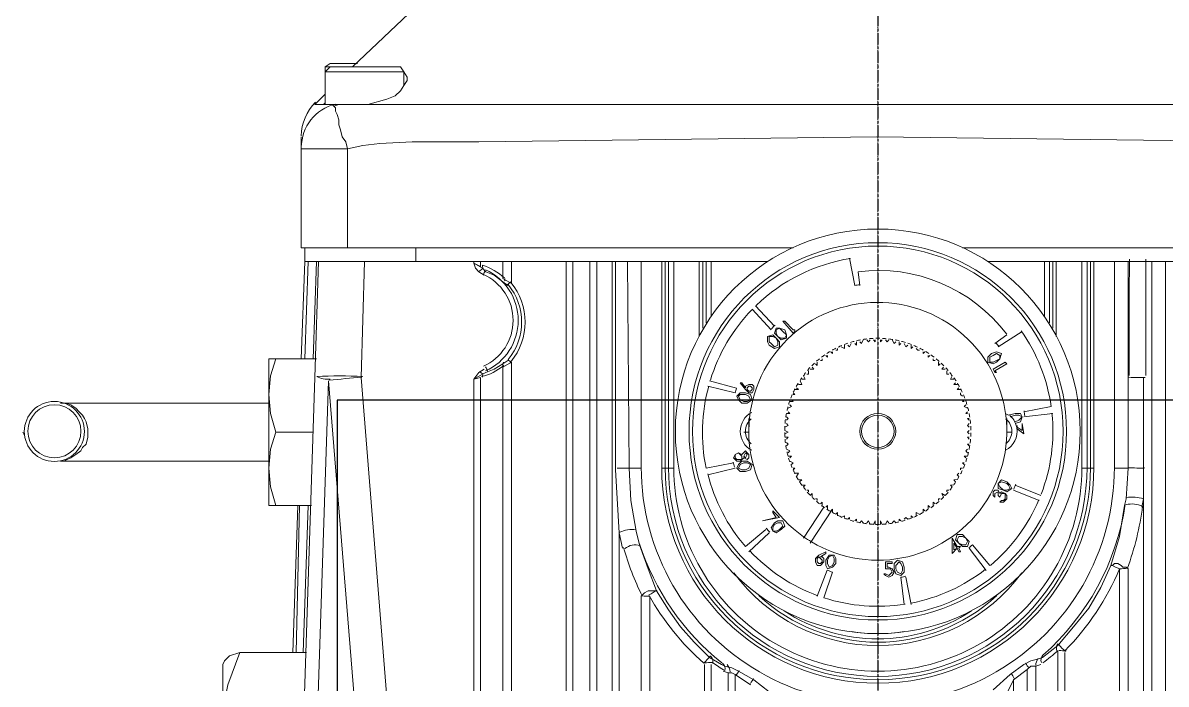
# Model space of a CAD drawing. Header units: inches. Extents: x 8618018 to 8935006, y 2431589 to 2567223.
# Drawn here: x 8666243.4 to 8666367.2, y 2519218.9 to 2519290.6 of the extents above; entities that cross this region are included whole.
import ezdxf

# ---------------------------------------------------------------- set-up
doc = ezdxf.new("R2010")
doc.units = ezdxf.units.IN
doc.header["$MEASUREMENT"] = 0
doc.linetypes.add('CENTER', pattern=[2, 1.25, -0.25, 0.25, -0.25])
doc.layers.add('CL', color=252, linetype='CENTER', lineweight=5)
for name, color, linetype in [('EQ', 252, 'Continuous'), ('PDF_CENTRE', 252, 'Continuous'), ('SKID', 252, 'Continuous')]:
    doc.layers.add(name, color=color, linetype=linetype)

# ---------------------------------------------------------------- blocks, each defined once
blk = doc.blocks.new('DP-11004A PL')
at = {"layer": 'EQ'}
blk.add_lwpolyline([(3835.858238419764, 1548.323854057885), (3485.858238419764, 1548.323854057885), (3485.858238419764, 1396.323854057885), (3835.858238419764, 1396.323854057885)], close=True, dxfattribs=at)
at = {"layer": 'EQ', "lineweight": 18}
for points in [[(3469.361158952682, 1464.030371657885), (3469.361158952682, 1512.320174057885), (3458.630091752681, 1512.320174057885), (3458.630091752681, 1517.315670857885), (3469.361158952682, 1517.315670857885), (3469.361158952682, 1512.320174057885)], [(3457.890018152681, 1498.073757257885), (3457.704999752681, 1483.642322057885), (3457.334962952682, 1454.779451657885), (3457.704999752681, 1426.101599657885), (3457.890018152681, 1411.670164457885), (3457.890018152681, 1404.454446857885), (3458.075036552682, 1400.939097257885), (3458.260054952681, 1399.088913257885), (3458.630091752681, 1397.423747657885), (3457.890018152681, 1397.238729257885), (3457.334962952682, 1396.868692457885), (3456.594889352682, 1396.683674057885), (3456.039834152682, 1396.498655657885), (3455.484778952682, 1396.498655657885), (3454.929723752682, 1396.313637257885), (3454.559686952682, 1396.128618857885), (3454.189650152682, 1396.128618857885), (3454.004631752682, 1395.943600457885), (3453.819613352682, 1396.498655657885), (3453.819613352682, 1397.978802857885), (3453.819613352682, 1399.643968457885), (3453.819613352682, 1399.828986857885), (3453.819613352682, 1509.914934857885)], [(3449.379171752681, 1511.210063657885), (3438.833122952682, 1500.293978057885), (3437.908030952682, 1499.738922857885), (3437.167957352682, 1499.183867657885), (3436.242865352682, 1498.998849257885), (3435.132754952682, 1498.813830857885), (3416.815933352682, 1498.813830857885), (3416.815933352682, 1410.930090857885), (3435.132754952682, 1410.930090857885), (3436.242865352682, 1410.745072457885), (3437.167957352682, 1410.560054057885), (3437.908030952682, 1410.004998857885), (3438.833122952682, 1409.449943657885), (3449.749208552682, 1397.978802857885)], [(3575.931757352681, 1486.047561257885), (3470.841306152682, 1486.047561257885), (3470.841306152682, 1486.972653257885), (3575.931757352681, 1486.972653257885), (3576.301794152681, 1489.377892457885), (3470.841306152682, 1489.377892457885)], [(3470.841306152682, 1481.977156457885), (3470.841306152682, 1482.347193257885), (3470.841306152682, 1482.717230057885), (3470.841306152682, 1483.827340457885), (3470.841306152682, 1484.567414057885)], [(3483.422557352682, 1483.642322057885), (3493.228532552682, 1483.642322057885), (3496.558863752682, 1483.642322057885), (3575.931757352681, 1483.642322057885), (3576.301794152681, 1481.977156457885), (3504.144618152682, 1481.977156457885), (3503.959599752682, 1481.792138057885), (3503.959599752682, 1481.422101257885), (3503.774581352682, 1481.237082857885), (3503.589562952682, 1480.867046057885), (3503.589562952682, 1480.682027657885), (3503.589562952682, 1480.497009257885), (3503.774581352682, 1480.311990857885), (3503.774581352682, 1480.126972457885)], [(3470.841306152682, 1431.467133257885), (3470.841306152682, 1431.837170057885), (3493.228532552682, 1431.837170057885), (3493.228532552682, 1431.467133257885), (3470.841306152682, 1431.467133257885), (3470.841306152682, 1429.246912457885), (3493.228532552682, 1429.246912457885), (3493.228532552682, 1427.951783657885), (3496.743882152682, 1428.136802057885), (3500.074213352682, 1428.691857257885), (3501.554360552682, 1429.061894057885), (3504.144618152682, 1429.986986057885), (3506.549857352682, 1430.912078057885), (3508.585059752681, 1432.207206857885), (3510.435243752682, 1433.502335657885), (3512.100409352682, 1434.982482857885), (3513.765574952682, 1436.647648457885), (3514.505648552682, 1437.942777257885), (3514.690666952682, 1438.312814057885), (3514.875685352682, 1439.052887657885), (3515.245722152682, 1439.792961257885), (3516.170814152681, 1441.458126857885), (3517.465942952682, 1443.123292457885)], [(3517.280924552681, 1467.360702857885), (3515.615758952682, 1469.210886857885), (3514.505648552682, 1470.691034057885), (3514.135611752682, 1471.431107657885), (3513.950593352682, 1472.171181257885), (3513.765574952682, 1472.726236457885), (3512.470446152682, 1474.391402057885), (3510.435243752682, 1476.056567657885), (3508.400041352682, 1477.721733257885), (3506.179820552682, 1479.016862057885), (3503.774581352682, 1480.126972457885), (3500.629268552681, 1481.052064457885), (3497.298937352682, 1481.607119657885), (3496.558863752682, 1481.792138057885), (3493.228532552682, 1481.977156457885)], [(3470.841306152682, 1481.977156457885), (3470.841306152682, 1481.977156457885)], [(3470.841306152682, 1478.276788457885), (3470.841306152682, 1480.497009257885)], [(3470.841306152682, 1477.906751657885), (3470.841306152682, 1477.536714857885), (3493.228532552682, 1477.536714857885), (3493.228532552682, 1477.906751657885)], [(3493.228532552682, 1477.536714857885), (3493.228532552682, 1476.981659657885), (3470.841306152682, 1476.981659657885), (3470.841306152682, 1477.536714857885)], [(3470.841306152682, 1476.981659657885), (3470.841306152682, 1474.206383657885), (3470.841306152682, 1473.836346857885), (3470.841306152682, 1473.466310057885), (3477.501968552682, 1473.466310057885)], [(3513.210519752682, 1475.131475657885), (3576.301794152681, 1475.131475657885)], [(3470.841306152682, 1474.206383657885), (3478.982115752682, 1474.206383657885)], [(3478.057023752682, 1473.836346857885), (3470.841306152682, 1473.836346857885)], [(3487.307943752682, 1473.836346857885), (3487.677980552682, 1470.691034057885)], [(3470.841306152682, 1466.805647657885), (3470.841306152682, 1472.911254857885), (3470.841306152682, 1473.466310057885)], [(3476.761894952682, 1472.911254857885), (3470.841306152682, 1472.911254857885)], [(3495.078716552682, 1469.765942057885), (3496.188826952682, 1472.541218057885)], [(3514.505648552682, 1472.541218057885), (3514.690666952682, 1471.986162857885)], [(3496.743882152682, 1472.356199657885), (3495.633771752682, 1469.580923657885)], [(3478.427060552682, 1470.506015657885), (3480.092226152682, 1467.915758057885)], [(3487.307943752682, 1468.655831657885), (3487.492962152682, 1469.025868457885), (3487.307943752682, 1469.765942057885), (3487.307943752682, 1470.320997257885), (3487.677980552682, 1470.506015657885), (3488.233035752682, 1470.320997257885), (3488.418054152682, 1469.765942057885)], [(3488.233035752682, 1469.765942057885), (3488.048017352682, 1470.135978857885), (3487.677980552682, 1470.506015657885), (3487.492962152682, 1470.135978857885), (3487.492962152682, 1469.765942057885), (3487.677980552682, 1469.210886857885)], [(3488.603072552682, 1469.950960457885), (3488.788090952682, 1469.950960457885), (3489.158127752682, 1470.506015657885), (3488.418054152682, 1470.506015657885), (3489.528164552682, 1470.691034057885), (3488.973109352682, 1469.950960457885)], [(3479.722189352682, 1467.545721257885), (3478.797097352682, 1468.840850057885)], [(3489.343146152682, 1469.395905257885), (3489.343146152682, 1468.840850057885), (3487.862998952682, 1468.840850057885)], [(3516.170814152681, 1469.580923657885), (3518.020998152681, 1468.655831657885), (3575.931757352681, 1468.655831657885), (3576.301794152681, 1466.805647657885), (3519.316126952682, 1466.805647657885)], [(3504.329636552682, 1466.620629257885), (3501.924397352682, 1464.770445257885)], [(3484.717686152681, 1463.845353257885), (3484.717686152681, 1463.475316457885), (3484.532667752682, 1463.660334857885)], [(3485.457759752682, 1464.030371657885), (3485.272741352682, 1463.845353257885), (3485.087722952682, 1463.845353257885)], [(3486.012814952682, 1464.215390057885), (3486.012814952682, 1464.030371657885), (3485.827796552682, 1464.215390057885)], [(3486.752888552682, 1464.585426857885), (3486.567870152682, 1464.215390057885), (3486.382851752682, 1464.400408457885)], [(3487.307943752682, 1464.585426857885), (3487.307943752682, 1464.400408457885), (3487.122925352682, 1464.585426857885)], [(3488.048017352682, 1464.770445257885), (3487.862998952682, 1464.585426857885), (3487.862998952682, 1464.770445257885)], [(3488.788090952682, 1464.770445257885), (3488.603072552682, 1464.585426857885), (3488.418054152682, 1464.770445257885)], [(3489.528164552682, 1464.770445257885), (3489.343146152682, 1464.585426857885), (3489.158127752682, 1464.770445257885)], [(3490.083219752682, 1464.770445257885), (3489.898201352682, 1464.585426857885), (3489.898201352682, 1464.770445257885)], [(3490.823293352682, 1464.770445257885), (3490.638274952682, 1464.585426857885), (3490.638274952682, 1464.770445257885)], [(3491.563366952681, 1464.585426857885), (3491.378348552682, 1464.400408457885), (3491.193330152681, 1464.585426857885)], [(3492.858495752682, 1464.215390057885), (3492.673477352681, 1464.030371657885), (3492.673477352681, 1464.215390057885)], [(3493.413550952682, 1463.845353257885), (3493.228532552682, 1463.845353257885), (3493.228532552682, 1464.030371657885)], [(3483.052520552682, 1462.550224457885), (3483.052520552682, 1462.365206057885), (3482.682483752681, 1462.365206057885)], [(3484.162630952682, 1463.475316457885), (3484.162630952682, 1463.105279657885), (3483.977612552681, 1463.290298057885)], [(3495.818790152682, 1462.365206057885), (3495.633771752682, 1462.365206057885), (3495.633771752682, 1462.550224457885)], [(3481.942410152682, 1461.625132457885), (3482.127428552682, 1461.440114057885), (3481.757391752682, 1461.440114057885)], [(3482.497465352682, 1462.180187657885), (3482.497465352682, 1461.810150857885), (3482.312446952682, 1461.995169257885)], [(3496.743882152682, 1461.440114057885), (3496.558863752682, 1461.440114057885), (3496.558863752682, 1461.625132457885)], [(3481.017318152682, 1460.515022057885), (3481.202336552682, 1460.330003657885), (3481.017318152682, 1460.330003657885)], [(3481.572373352682, 1461.070077257885), (3481.572373352682, 1460.885058857885), (3481.387354952682, 1460.885058857885)], [(3497.298937352682, 1460.885058857885), (3496.928900552682, 1460.885058857885), (3497.113918952682, 1461.070077257885)], [(3480.462262952682, 1459.404911657885), (3480.462262952682, 1459.219893257885), (3480.277244552682, 1459.034874857885)], [(3480.647281352682, 1459.959966857885), (3480.832299752682, 1459.774948457885), (3480.647281352682, 1459.774948457885)], [(3479.907207752682, 1458.109782857885), (3480.092226152682, 1457.924764457885), (3479.722189352682, 1457.739746057885)], [(3480.092226152682, 1458.664838057885), (3480.277244552682, 1458.479819657885), (3479.907207752682, 1458.479819657885)], [(3498.594066152682, 1458.479819657885), (3498.409047752682, 1458.479819657885), (3498.594066152682, 1458.664838057885)], [(3505.069710152682, 1457.924764457885), (3508.030004552681, 1458.479819657885)], [(3479.537170952682, 1456.814654057885), (3479.722189352682, 1456.629635657885), (3479.352152552682, 1456.444617257885)], [(3479.722189352682, 1457.369709257885), (3479.907207752682, 1457.184690857885), (3479.537170952682, 1457.184690857885)], [(3498.964102952682, 1457.184690857885), (3498.779084552682, 1457.184690857885), (3498.964102952682, 1457.369709257885)], [(3479.352152552682, 1456.074580457885), (3479.537170952682, 1455.889562057885), (3479.352152552682, 1455.704543657885)], [(3479.352152552682, 1455.334506857885), (3479.537170952682, 1455.149488457885), (3479.352152552682, 1455.149488457885)], [(3499.334139752681, 1455.704543657885), (3498.964102952682, 1455.889562057885), (3499.149121352682, 1456.074580457885)], [(3479.352152552682, 1454.594433257885), (3479.537170952682, 1454.594433257885), (3479.352152552682, 1454.409414857885)], [(3479.352152552682, 1454.039378057885), (3479.537170952682, 1453.854359657885), (3479.352152552682, 1453.669341257885)], [(3499.149121352682, 1453.669341257885), (3498.964102952682, 1453.854359657885), (3499.334139752681, 1454.039378057885)], [(3479.352152552682, 1453.299304457885), (3479.722189352682, 1453.114286057885), (3479.537170952682, 1452.929267657885)], [(3479.537170952682, 1452.559230857885), (3479.907207752682, 1452.559230857885), (3479.722189352682, 1452.374212457885)], [(3479.722189352682, 1452.004175657885), (3480.092226152682, 1451.819157257885), (3479.907207752682, 1451.634138857885)], [(3498.964102952682, 1452.374212457885), (3498.779084552682, 1452.559230857885), (3498.964102952682, 1452.559230857885)], [(3479.907207752682, 1451.264102057885), (3480.277244552682, 1451.264102057885), (3480.092226152682, 1450.894065257885)], [(3480.277244552682, 1450.524028457885), (3480.462262952682, 1450.524028457885), (3480.462262952682, 1450.339010057885)], [(3498.594066152682, 1450.894065257885), (3498.409047752682, 1451.264102057885), (3498.594066152682, 1451.264102057885)], [(3480.647281352682, 1449.968973257885), (3480.832299752682, 1449.968973257885), (3480.647281352682, 1449.783954857885)], [(3481.017318152682, 1449.413918057885), (3481.202336552682, 1449.413918057885), (3481.017318152682, 1449.228899657885)], [(3481.387354952682, 1448.858862857885), (3481.572373352682, 1448.858862857885), (3481.572373352682, 1448.673844457885)], [(3497.113918952682, 1448.673844457885), (3496.928900552682, 1448.858862857885), (3497.298937352682, 1448.858862857885)], [(3497.483955752682, 1449.228899657885), (3497.298937352682, 1449.413918057885), (3497.668974152682, 1449.413918057885)], [(3497.483955752682, 1449.043881257885), (3500.814286952682, 1446.823660457885)], [(3501.369342152681, 1447.563734057885), (3497.668974152682, 1449.968973257885)], [(3481.757391752682, 1448.303807657885), (3482.127428552682, 1448.303807657885), (3481.942410152682, 1448.118789257885)], [(3482.312446952682, 1447.748752457885), (3482.497465352682, 1447.933770857885), (3482.497465352682, 1447.563734057885)], [(3496.558863752682, 1448.118789257885), (3496.558863752682, 1448.303807657885), (3496.743882152682, 1448.303807657885)], [(3482.682483752681, 1447.378715657885), (3483.052520552682, 1447.378715657885), (3483.052520552682, 1447.193697257885)], [(3495.633771752682, 1447.193697257885), (3495.633771752682, 1447.378715657885), (3495.818790152682, 1447.378715657885)], [(3469.361158952682, 1445.713550057885), (3469.361158952682, 1397.423747657885)], [(3484.532667752682, 1446.083586857885), (3484.717686152681, 1446.268605257885), (3484.717686152681, 1445.898568457885)], [(3485.087722952682, 1445.713550057885), (3485.272741352682, 1445.898568457885), (3485.272741352682, 1445.713550057885)], [(3485.827796552682, 1445.528531657885), (3486.012814952682, 1445.713550057885), (3486.012814952682, 1445.343513257885)], [(3486.382851752682, 1445.343513257885), (3486.567870152682, 1445.528531657885), (3486.752888552682, 1445.158494857885)], [(3487.677980552682, 1444.973476457885), (3487.862998952682, 1445.158494857885), (3488.048017352682, 1444.973476457885)], [(3488.418054152682, 1444.973476457885), (3488.603072552682, 1445.158494857885), (3488.788090952682, 1444.788458057885)], [(3489.898201352682, 1444.788458057885), (3489.898201352682, 1445.158494857885), (3490.083219752682, 1444.973476457885)], [(3490.453256552682, 1444.973476457885), (3490.638274952682, 1445.158494857885), (3490.823293352682, 1444.973476457885)], [(3492.488458952682, 1445.343513257885), (3492.673477352681, 1445.713550057885), (3492.858495752682, 1445.528531657885)], [(3493.228532552682, 1445.713550057885), (3493.228532552682, 1445.898568457885), (3493.413550952682, 1445.713550057885)], [(3493.783587752682, 1445.898568457885), (3493.783587752682, 1446.268605257885), (3494.153624552682, 1446.083586857885)], [(3470.841306152682, 1436.277611657885), (3470.841306152682, 1436.832666857885), (3470.841306152682, 1442.938274057885)], [(3475.651784552681, 1441.643145257885), (3477.872005352682, 1443.678347657885)], [(3478.242042152682, 1443.308310857885), (3476.021821352681, 1441.273108457885)], [(3500.259231752681, 1443.123292457885), (3502.294434152682, 1440.903071657885)], [(3487.862998952682, 1440.903071657885), (3489.343146152682, 1440.903071657885), (3489.343146152682, 1440.348016457885)], [(3516.725869352682, 1441.088090057885), (3515.615758952682, 1439.422924457885), (3575.931757352681, 1439.422924457885)], [(3493.228532552682, 1439.422924457885), (3493.968606152682, 1436.462630057885)], [(3514.505648552682, 1436.832666857885), (3576.301794152681, 1436.832666857885), (3575.931757352681, 1438.682850857885), (3515.430740552682, 1438.682850857885), (3515.430740552682, 1439.052887657885), (3515.615758952682, 1439.422924457885)], [(3515.430740552682, 1438.682850857885), (3515.245722152682, 1438.127795657885)], [(3470.841306152682, 1436.832666857885), (3476.761894952682, 1436.832666857885)], [(3477.501968552682, 1436.277611657885), (3470.841306152682, 1436.277611657885), (3470.841306152682, 1435.907574857885), (3470.841306152682, 1435.537538057885), (3470.841306152682, 1432.762262057885)], [(3470.841306152682, 1435.907574857885), (3478.057023752682, 1435.907574857885)], [(3478.982115752682, 1435.537538057885), (3470.841306152682, 1435.537538057885)], [(3576.301794152681, 1436.092593257885), (3514.505648552682, 1436.092593257885)], [(3493.228532552682, 1432.207206857885), (3493.228532552682, 1432.762262057885), (3470.841306152682, 1432.762262057885), (3470.841306152682, 1432.207206857885)], [(3470.841306152682, 1431.837170057885), (3470.841306152682, 1432.207206857885), (3493.228532552682, 1432.207206857885), (3493.228532552682, 1431.837170057885)], [(3578.336996552682, 1415.185514057885), (3577.226886152682, 1415.185514057885), (3577.041867752681, 1413.520348457885), (3575.931757352681, 1413.520348457885), (3575.931757352681, 1426.101599657885), (3564.460616552682, 1426.101599657885), (3562.980469352682, 1426.656654857885), (3561.315303752682, 1426.841673257885), (3559.650138152681, 1426.656654857885), (3558.169990952681, 1426.101599657885), (3470.841306152682, 1426.101599657885), (3470.841306152682, 1426.471636457885), (3493.413550952682, 1426.471636457885), (3500.259231752681, 1426.841673257885), (3575.931757352681, 1426.841673257885), (3576.301794152681, 1429.246912457885), (3507.104912552682, 1429.246912457885), (3506.919894152682, 1429.431930857885), (3506.734875752682, 1429.616949257885), (3506.549857352682, 1429.986986057885), (3506.549857352682, 1430.172004457885), (3506.549857352682, 1430.357022857885), (3506.549857352682, 1430.727059657885), (3506.549857352682, 1430.912078057885)], [(3470.841306152682, 1426.471636457885), (3470.841306152682, 1427.211710057885), (3470.841306152682, 1427.766765257885)], [(3501.924397352682, 1427.211710057885), (3500.259231752681, 1426.841673257885)], [(3470.841306152682, 1426.101599657885), (3470.841306152682, 1424.436434057885), (3544.478629352682, 1424.436434057885)], [(3470.841306152682, 1421.846176457885), (3543.738555752682, 1421.846176457885), (3544.478629352682, 1423.696360457885), (3470.841306152682, 1423.696360457885), (3470.841306152682, 1424.436434057885)], [(3470.841306152682, 1423.696360457885), (3470.841306152682, 1422.216213257885), (3470.841306152682, 1413.890385257885), (3470.841306152682, 1411.855182857885)], [(3543.923574152682, 1421.106102857885), (3470.841306152682, 1421.106102857885)], [(3470.841306152682, 1415.185514057885), (3473.246545352682, 1415.185514057885), (3472.691490152682, 1414.260422057885), (3470.841306152682, 1414.260422057885)], [(3470.841306152682, 1411.115109257885), (3470.841306152682, 1411.855182857885), (3471.396361352682, 1411.855182857885), (3471.026324552682, 1411.115109257885), (3471.581379752682, 1412.040201257885), (3471.951416552682, 1412.410238057885), (3472.321453352682, 1413.335330057885), (3473.061526952682, 1414.260422057885), (3473.431563752682, 1414.815477257885)], [(3481.572373352682, 1414.815477257885), (3481.942410152682, 1414.260422057885), (3482.497465352682, 1413.335330057885), (3482.867502152681, 1412.410238057885), (3483.052520552682, 1412.040201257885), (3483.607575752681, 1411.115109257885), (3483.422557352682, 1411.855182857885), (3526.346826152681, 1411.855182857885), (3525.976789352681, 1411.115109257885), (3526.531844552682, 1412.040201257885), (3526.716862952681, 1412.410238057885), (3527.271918152682, 1413.335330057885), (3528.011991752682, 1414.260422057885), (3528.382028552682, 1414.815477257885)], [(3472.321453352682, 1412.225219657885), (3471.951416552682, 1411.670164457885), (3471.581379752682, 1411.300127657885), (3471.026324552682, 1411.115109257885), (3470.841306152682, 1411.115109257885), (3470.841306152682, 1399.273931657885), (3483.422557352682, 1398.903894857885), (3545.588739752682, 1403.899391657885), (3550.769254952682, 1404.269428457885), (3552.064383752682, 1402.789281257885), (3553.359512552682, 1401.679170857885), (3554.469622952682, 1400.939097257885), (3555.764751752682, 1400.754078857885), (3557.059880552682, 1400.754078857885), (3559.650138152681, 1400.754078857885), (3561.870358952682, 1400.939097257885), (3564.090579752682, 1400.939097257885), (3564.645634952682, 1400.939097257885), (3566.495818952681, 1401.124115657885), (3568.531021352682, 1401.494152457885), (3570.196186952682, 1402.234226057885)], [(3527.271918152682, 1412.225219657885), (3526.901881352682, 1411.670164457885), (3526.531844552682, 1411.300127657885), (3525.976789352681, 1411.115109257885), (3483.607575752681, 1411.115109257885), (3482.867502152681, 1411.670164457885), (3482.497465352682, 1412.225219657885)], [(3470.841306152682, 1404.824483657885), (3469.361158952682, 1404.824483657885)], [(3449.379171752681, 1398.533858057885), (3449.379171752681, 1395.573563657885), (3449.749208552682, 1395.018508457885), (3450.304263752681, 1395.018508457885), (3450.304263752681, 1403.529354857885), (3450.859318952682, 1403.899391657885), (3451.229355752682, 1403.899391657885), (3451.784410952682, 1403.529354857885), (3452.339466152682, 1403.159318057885), (3452.894521352682, 1402.604262857885), (3453.264558152682, 1401.679170857885), (3453.819613352682, 1399.643968457885)], [(3451.784410952682, 1403.529354857885), (3450.304263752681, 1403.529354857885), (3449.749208552682, 1403.159318057885), (3449.749208552682, 1395.573563657885), (3450.304263752681, 1395.018508457885), (3453.819613352682, 1395.018508457885)], [(3545.588739752682, 1400.384042057885), (3483.792594152682, 1395.388545257885), (3640.688197352682, 1390.208030057885), (3641.243252552681, 1389.097919657885), (3641.428270952681, 1388.727882857885), (3641.613289352681, 1388.727882857885), (3642.168344552681, 1388.727882857885), (3642.168344552681, 1388.912901257885), (3643.278454952681, 1388.727882857885)], [(3641.613289352681, 1388.727882857885), (3483.422557352682, 1393.908398057885), (3470.841306152682, 1394.278434857885), (3470.841306152682, 1399.273931657885)], [(3453.819613352682, 1394.833490057885), (3453.819613352682, 1395.203526857885), (3453.819613352682, 1395.758582057885), (3453.819613352682, 1396.498655657885)], [(3453.819613352682, 1395.758582057885), (3454.004631752682, 1395.943600457885)], [(3449.749208552682, 1395.018508457885), (3449.749208552682, 1395.573563657885)], [(3452.709502952682, 1395.018508457885), (3453.819613352682, 1393.908398057885), (3453.819613352682, 1394.093416457885), (3453.819613352682, 1394.463453257885), (3453.819613352682, 1394.833490057885), (3453.634594952682, 1395.018508457885)], [(3453.819613352682, 1393.908398057885), (3453.819613352682, 1393.908398057885)], [(3469.361158952682, 1392.798287657885), (3470.841306152682, 1392.798287657885), (3470.841306152682, 1394.278434857885)], [(3481.387354952682, 1393.723379657885), (3470.841306152682, 1394.093416457885)], [(3470.841306152682, 1393.168324457885), (3481.387354952682, 1392.798287657885)], [(3481.387354952682, 1394.093416457885), (3481.387354952682, 1389.652974857885), (3481.387354952682, 1389.097919657885), (3481.387354952682, 1388.912901257885), (3481.572373352682, 1388.912901257885), (3497.113918952682, 1388.912901257885), (3497.298937352682, 1388.912901257885), (3497.298937352682, 1389.097919657885), (3497.298937352682, 1389.652974857885)], [(3489.343146152682, 1393.723379657885), (3489.343146152682, 1389.652974857885), (3487.307943752682, 1389.097919657885), (3485.272741352682, 1388.912901257885), (3483.237538952681, 1389.097919657885), (3481.387354952682, 1389.652974857885)], [(3497.298937352682, 1393.538361257885), (3497.298937352682, 1389.652974857885), (3495.263734952682, 1389.097919657885), (3493.228532552682, 1388.912901257885), (3491.193330152681, 1389.097919657885), (3489.343146152682, 1389.652974857885)], [(3513.210519752682, 1392.613269257885), (3497.298937352682, 1393.168324457885)], [(3458.630091752681, 1392.428250857885), (3458.260054952681, 1392.428250857885), (3458.075036552682, 1392.428250857885), (3457.890018152681, 1392.428250857885), (3457.704999752681, 1392.428250857885), (3457.334962952682, 1392.428250857885)], [(3481.387354952682, 1392.428250857885), (3470.841306152682, 1392.798287657885)], [(3497.298937352682, 1392.243232457885), (3513.210519752682, 1391.873195657885)], [(3513.210519752682, 1391.503158857885), (3497.298937352682, 1392.058214057885)], [(3513.210519752682, 1392.983306057885), (3513.210519752682, 1385.767588457885)], [(3527.641954952682, 1392.428250857885), (3527.641954952682, 1385.767588457885), (3524.126605352682, 1384.472459657885), (3522.276421352682, 1384.102422857885), (3520.426237352682, 1384.102422857885), (3518.576053352682, 1384.102422857885), (3516.725869352682, 1384.472459657885), (3513.210519752682, 1385.767588457885), (3513.580556552682, 1384.657478057885), (3514.135611752682, 1384.102422857885), (3514.505648552682, 1383.917404457885), (3545.958776552682, 1383.917404457885), (3546.513831752682, 1384.102422857885)], [(3486.197833352682, 1366.710693257885), (3486.197833352682, 1366.340656457885), (3486.197833352682, 1388.912901257885)], [(3492.488458952682, 1366.525674857885), (3492.488458952682, 1366.340656457885), (3492.488458952682, 1388.912901257885)], [(3486.197833352682, 1366.340656457885), (3486.197833352682, 1366.710693257885), (3486.197833352682, 1366.895711657885), (3486.382851752682, 1367.450766857885), (3486.752888552682, 1368.005822057885), (3487.122925352682, 1368.375858857885), (3487.492962152682, 1368.745895657885), (3487.862998952682, 1368.930914057885), (3488.233035752682, 1369.115932457885), (3488.973109352682, 1369.300950857885), (3489.898201352682, 1369.300950857885), (3490.638274952682, 1369.115932457885), (3491.008311752681, 1368.745895657885), (3491.378348552682, 1368.560877257885), (3491.748385352682, 1368.005822057885), (3492.118422152682, 1367.450766857885), (3492.303440552681, 1367.080730057885), (3492.488458952682, 1366.710693257885), (3492.488458952682, 1366.340656457885)], [(3492.488458952682, 1366.340656457885), (3492.488458952682, 1366.340656457885)], [(3489.343146152682, 1362.270251657885), (3489.713182952682, 1362.455270057885)]]:
    blk.add_lwpolyline(points, dxfattribs=at)
for points in [[(3575.948566274322, 1483.704369828509, -0.01224886641646116), (3575.931757352681, 1484.567414057885), (3470.841306152682, 1484.567414057885), (3470.841306152682, 1486.047561257885)], [(3496.421154557551, 1481.813877719883, -0.1119411875185989), (3496.558863752682, 1483.642322057885), (3497.483955752682, 1483.457303657885)], [(3504.144372078209, 1481.051403942197, 0.01220200161247452), (3504.090992530044, 1481.918347851773, 0.05356425279355398), (3497.37642800283, 1483.549566814368, 0.1639020153700376), (3497.193889455701, 1481.767184626274)], [(3514.314402433333, 1472.586660427121, -0.2635961733929832), (3513.506789716602, 1472.752773646997, 0.1773707289850935), (3497.138885335577, 1481.679957701595)], [(3576.301794152681, 1481.052064457885), (3504.144618152682, 1481.052064457885, -0.09515272762524027), (3513.030461695986, 1475.139910646741)], [(3487.122925352682, 1470.691034057885), (3486.567870152682, 1473.651328457885, 0.1183773459914501), (3478.372450521736, 1470.406213032558)], [(3515.060703752682, 1471.061070857885), (3514.690666952682, 1471.431107657885), (3514.690666952682, 1471.986162857885), (3575.931757352681, 1471.986162857885), (3576.301794152681, 1474.391402057885), (3513.025501352682, 1474.391402057885, -0.02052757709584075), (3514.333560977665, 1472.742619907641)], [(3491.297140276553, 1468.715516743541, 0.3248082286586964), (3488.859398894226, 1469.917627542941, 0.02628059445277653), (3488.622484683213, 1469.864020311711, 0.03402341881209432), (3488.326414539157, 1469.758261944112, 0.01689790259317616), (3488.185338009177, 1469.69099850475, 0.08464215770286698), (3487.56528769542, 1469.22199721281, 0.01626957875059623), (3487.465829204322, 1469.109006475924)], [(3575.931757352681, 1471.061070857885), (3515.060703752682, 1471.061070857885), (3516.170814152681, 1469.580923657885), (3575.931757352681, 1469.580923657885, 0.01224886642323654), (3575.948566274322, 1468.717879428509)], [(3478.727883819426, 1468.835136689693, 0.2679320019111878), (3471.951416552682, 1452.744249257885), (3473.431563752682, 1452.929267657885)], [(3501.861739021338, 1464.725439532085, 0.00872711593841695), (3501.554360552682, 1465.140482057885), (3503.774581352682, 1466.990666057885)], [(3492.118422152682, 1464.400408457885), (3491.933403752681, 1464.215390057885), (3491.933403752681, 1464.585426857885, 0.01028470050192142), (3491.494830586769, 1464.702556456372)], [(3483.607575752681, 1463.105279657885), (3483.607575752681, 1462.735242857885), (3483.237538952681, 1462.920261257885, 0.01025818810586523), (3482.885918884217, 1462.692919898886)], [(3495.625847414609, 1462.684370198621, 0.0102806804629325), (3495.263734952682, 1462.920261257885), (3495.078716552682, 1462.735242857885), (3495.064701408881, 1463.110510128053, 0.0102566891285612), (3494.708679752682, 1463.290298057885), (3494.523661352682, 1463.105279657885), (3494.475993212106, 1463.495920106909, 0.01025876717451783), (3494.153624552682, 1463.660334857885), (3493.968606152682, 1463.475316457885), (3493.783587752682, 1463.660334857885)], [(3496.650847500426, 1461.721334625149, 0.01025876034139527), (3496.373845352682, 1461.995169257885), (3496.003808552682, 1461.810150857885), (3496.188826952682, 1462.180187657885, 0.01026371637950664), (3495.847880595719, 1462.497797644067)], [(3497.913429713682, 1460.032680939269, 0.01028270287957508), (3497.668974152682, 1460.330003657885), (3497.298937352682, 1460.330003657885), (3497.483955752682, 1460.515022057885)], [(3498.409047752682, 1459.034874857885), (3498.039010952682, 1459.034874857885), (3498.252244658681, 1459.415977608389, 0.01028495926902599), (3498.039010952682, 1459.774948457885), (3497.668974152682, 1459.774948457885), (3497.853992552682, 1459.959966857885)], [(3498.779084552682, 1457.739746057885), (3498.594066152682, 1457.924764457885), (3498.779084552682, 1458.109782857885, 0.01025855842193241), (3498.655686530803, 1458.508177428053)], [(3507.104912552682, 1448.303807657885), (3504.289506061722, 1449.398078632661, 0.008724232522194461), (3504.514654952682, 1449.968973257885), (3507.289930952682, 1449.043881257885, 0.118352883597399), (3507.981653694209, 1457.837926071845)], [(3508.030004552681, 1457.739746057885), (3505.069710152682, 1457.369709257885, 0.008723734272012607), (3504.960830524648, 1457.924949476284)], [(3499.149121352682, 1456.444617257885), (3498.964102952682, 1456.629635657885), (3499.149121352682, 1456.814654057885, 0.01026099757149722), (3499.070142548273, 1457.164196369717)], [(3499.334139752681, 1455.149488457885), (3498.964102952682, 1455.149488457885), (3499.334139752681, 1455.334506857885, 0.01028384421694544), (3499.293565217567, 1455.775618476245)], [(3499.292432904953, 1453.955786744765, 0.01025483719397447), (3499.334139752681, 1454.409414857885), (3498.964102952682, 1454.594433257885), (3499.334139752681, 1454.594433257885)], [(3473.365778610378, 1452.922026037709, 0.008723459956575275), (3473.431563752682, 1452.374212457885), (3470.471269352682, 1451.819157257885)], [(3499.067278463442, 1452.567490079261, 0.01026121359863843), (3499.149121352682, 1452.929267657885), (3498.964102952682, 1453.114286057885), (3499.149121352682, 1453.299304457885)], [(3498.650798344674, 1451.223122332469, 0.01025683132194224), (3498.779084552682, 1451.634138857885), (3498.594066152682, 1451.819157257885), (3498.779084552682, 1451.819157257885)], [(3497.853992552682, 1449.783954857885), (3497.668974152682, 1449.968973257885), (3498.051662510873, 1449.950684189045, 0.01026278190095597), (3498.224029352682, 1450.339010057885), (3498.039010952682, 1450.524028457885), (3498.409047752682, 1450.524028457885)], [(3496.188826952682, 1447.563734057885), (3496.003808552682, 1447.748752457885), (3496.373845352682, 1447.748752457885, 0.01025847620176906), (3496.641646535396, 1448.012660853459)], [(3482.875426490753, 1447.059551517149, 0.01028068046184736), (3483.237538952681, 1446.823660457885), (3483.607575752681, 1447.008678857885), (3483.607575752681, 1446.638642057885)], [(3483.436572496481, 1446.633411587717, 0.01025668912361042), (3483.792594152682, 1446.453623657885), (3484.162630952682, 1446.638642057885), (3484.162630952682, 1446.268605257885)], [(3494.523661352682, 1446.268605257885), (3494.523661352682, 1446.638642057885), (3494.711281111386, 1446.395028330605, 0.01025661432139587), (3495.078716552682, 1446.638642057885), (3495.078716552682, 1447.008678857885), (3495.263734952682, 1446.823660457885, 0.01025818812053626), (3495.615355021147, 1447.051001816883)], [(3487.122925352682, 1445.158494857885), (3487.307943752682, 1445.343513257885), (3487.307943752682, 1444.973476457885, 0.01025891664031546), (3487.697487042593, 1444.908790324873)], [(3488.685389089025, 1444.804314134765, 0.01025619159698573), (3489.158127752682, 1444.788458057885), (3489.343146152682, 1445.158494857885), (3489.528164552682, 1444.788458057885)], [(3490.790411882634, 1444.906714418429, 0.01028055099074986), (3491.193330152681, 1444.973476457885), (3491.378348552682, 1445.343513257885), (3491.563366952681, 1445.158494857885)], [(3491.482576818137, 1445.038575181925, 0.01025749210028686), (3491.933403752681, 1445.158494857885), (3491.933403752681, 1445.528531657885), (3492.118422152682, 1445.343513257885)], [(3493.839204283721, 1436.471065046741, 0.1183529555340904), (3501.739378952681, 1440.533034857885), (3499.889194952681, 1442.753255657885)], [(3487.204133628809, 1441.213423372229, 0.2784409351667839), (3489.250636952681, 1439.977979657885, 0.2784409351685204), (3491.297140276567, 1441.213423372222)], [(3483.792594152682, 1436.647648457885), (3484.571134928226, 1439.567281364117, 0.008723130736714827), (3485.087722952682, 1439.422924457885), (3484.347649352681, 1436.462630057885)], [(3484.341706561674, 1436.553927387365, 0.1183772207904789), (3493.228532552682, 1436.277611657885), (3492.673477352681, 1439.237906057885)], [(3514.350332824356, 1437.011617116504, 0.0146711216817899), (3515.181068772889, 1438.308165207414, 0.2556391435342348), (3514.371454707099, 1438.060830098249)], [(3507.027750628961, 1430.101044350933, 0.08374915641820117), (3514.384663170737, 1436.028562090013, 0.01802633419293414), (3513.579057903639, 1436.735176962554)], [(3470.841306152682, 1429.246912457885), (3470.841306152682, 1427.766765257885), (3493.228532552682, 1427.951783657885, -0.01344755879566844), (3493.228280927658, 1426.637031806381)], [(3501.856837205607, 1427.335815081622, 0.04442675214205974), (3507.09152092089, 1429.346378349725, 0.009971142383255636), (3507.104912552682, 1430.172004457885), (3576.301794152681, 1430.172004457885, -0.009995647973947055), (3576.28840252089, 1429.346378349725)], [(3481.846356000134, 1415.185367893351, -0.02004040913154317), (3481.474938962874, 1414.833494349677, 0.3596452844305771), (3473.343979742484, 1414.833494349683)], [(3472.617443329645, 1414.428983188007, 0.106248641369837), (3471.249608458169, 1412.043392825285, 0.1447396333273264), (3471.508125417562, 1412.087752836883)], [(3482.202076076345, 1412.151549031373, 0.6466891491494567), (3472.246803343684, 1412.151549031365, -0.01203332347241101), (3471.820175600826, 1412.349581625629)], [(3483.312945051785, 1399.087303597805, 0.03020891241033478), (3483.312945051786, 1394.095026117965, 0.1254559050487536), (3483.606278773699, 1395.570016855157)]]:
    blk.add_lwpolyline(points, format="xyb", dxfattribs=at)
for points in [[(3493.228532552682, 1480.497009257885), (3470.841306152682, 1480.497009257885), (3470.841306152682, 1481.977156457885), (3483.422557352682, 1481.977156457885), (3493.228532552682, 1481.977156457885)], [(3470.841306152682, 1478.276788457885), (3493.228532552682, 1478.276788457885), (3493.228532552682, 1477.906751657885), (3470.841306152682, 1477.906751657885)], [(3482.867502152681, 1467.730739657885), (3482.867502152681, 1467.545721257885), (3482.497465352682, 1467.360702857885), (3481.757391752682, 1468.655831657885), (3481.942410152682, 1468.840850057885), (3482.682483752681, 1467.545721257885)], [(3495.448753352682, 1469.395905257885), (3495.818790152682, 1468.840850057885), (3495.633771752682, 1468.470813257885), (3495.448753352682, 1467.915758057885), (3494.893698152682, 1467.915758057885), (3494.523661352682, 1468.285794857885), (3494.708679752682, 1468.840850057885), (3495.078716552682, 1469.210886857885)], [(3495.633771752682, 1468.470813257885), (3495.633771752682, 1468.840850057885), (3495.448753352682, 1469.210886857885), (3495.078716552682, 1469.025868457885), (3494.893698152682, 1468.840850057885), (3494.708679752682, 1468.285794857885), (3494.893698152682, 1467.915758057885), (3495.263734952682, 1468.100776457885)], [(3496.003808552682, 1467.545721257885), (3496.373845352682, 1467.545721257885), (3496.188826952682, 1467.360702857885), (3495.818790152682, 1467.360702857885), (3495.633771752682, 1467.545721257885), (3495.633771752682, 1467.915758057885), (3496.003808552682, 1468.100776457885), (3495.818790152682, 1468.285794857885), (3496.003808552682, 1468.655831657885), (3496.188826952682, 1468.840850057885), (3496.558863752682, 1468.840850057885), (3496.928900552682, 1468.470813257885), (3496.928900552682, 1468.100776457885), (3496.743882152682, 1468.285794857885), (3496.743882152682, 1468.470813257885), (3496.558863752682, 1468.655831657885), (3496.373845352682, 1468.655831657885), (3496.003808552682, 1468.655831657885), (3496.003808552682, 1468.285794857885), (3496.373845352682, 1468.100776457885), (3496.188826952682, 1467.915758057885), (3496.003808552682, 1467.915758057885), (3495.818790152682, 1467.915758057885)], [(3480.832299752682, 1468.285794857885), (3481.387354952682, 1468.100776457885), (3481.757391752682, 1467.730739657885), (3481.942410152682, 1467.360702857885), (3481.757391752682, 1466.805647657885), (3481.202336552682, 1466.805647657885), (3480.832299752682, 1467.175684457885), (3480.647281352682, 1467.730739657885)], [(3481.572373352682, 1467.730739657885), (3481.387354952682, 1468.100776457885), (3481.017318152682, 1468.100776457885), (3480.832299752682, 1467.730739657885), (3481.017318152682, 1467.360702857885), (3481.202336552682, 1466.990666057885), (3481.757391752682, 1466.990666057885), (3481.757391752682, 1467.360702857885)], [(3501.739378952681, 1464.585426857885), (3501.739378952681, 1464.030371657885), (3501.369342152681, 1463.660334857885), (3500.999305352681, 1463.290298057885), (3500.444250152682, 1463.475316457885), (3500.444250152682, 1464.030371657885), (3500.814286952682, 1464.400408457885), (3501.184323752682, 1464.770445257885)], [(3500.629268552681, 1463.660334857885), (3500.999305352681, 1463.475316457885), (3501.369342152681, 1463.660334857885), (3501.554360552682, 1464.030371657885), (3501.554360552682, 1464.400408457885), (3501.184323752682, 1464.585426857885), (3500.814286952682, 1464.400408457885), (3500.629268552681, 1464.030371657885)], [(3502.479452552682, 1462.920261257885), (3500.814286952682, 1462.920261257885), (3501.739378952681, 1463.475316457885), (3501.739378952681, 1463.660334857885), (3501.739378952681, 1463.845353257885), (3501.924397352682, 1463.660334857885), (3502.294434152682, 1463.845353257885), (3502.294434152682, 1463.660334857885), (3501.924397352682, 1463.475316457885)], [(3501.924397352682, 1463.475316457885), (3501.369342152681, 1463.105279657885), (3502.109415752682, 1463.105279657885)], [(3504.884691752682, 1457.369709257885), (3504.699673352682, 1456.814654057885), (3504.144618152682, 1456.629635657885), (3503.589562952682, 1456.629635657885), (3503.219526152682, 1456.999672457885), (3503.404544552682, 1457.554727657885), (3503.959599752682, 1457.739746057885), (3504.514654952682, 1457.739746057885)], [(3503.404544552682, 1457.184690857885), (3503.774581352682, 1456.814654057885), (3504.144618152682, 1456.814654057885), (3504.514654952682, 1456.999672457885), (3504.699673352682, 1457.369709257885), (3504.329636552682, 1457.554727657885), (3503.959599752682, 1457.554727657885), (3503.589562952682, 1457.369709257885)], [(3503.404544552682, 1455.704543657885), (3503.404544552682, 1456.444617257885), (3503.589562952682, 1456.444617257885), (3503.589562952682, 1455.889562057885), (3503.959599752682, 1455.889562057885), (3503.959599752682, 1456.074580457885), (3504.144618152682, 1456.444617257885), (3504.514654952682, 1456.629635657885), (3504.884691752682, 1456.444617257885), (3505.069710152682, 1456.074580457885), (3504.884691752682, 1455.704543657885), (3504.699673352682, 1455.519525257885), (3504.699673352682, 1455.704543657885), (3504.884691752682, 1456.074580457885), (3504.699673352682, 1456.259598857885), (3504.514654952682, 1456.444617257885), (3504.144618152682, 1456.259598857885), (3504.144618152682, 1456.074580457885), (3504.144618152682, 1455.704543657885)], [(3504.144618152682, 1449.413918057885), (3503.774581352682, 1449.228899657885), (3503.219526152682, 1449.228899657885), (3502.664470952682, 1449.598936457885), (3502.664470952682, 1450.153991657885), (3503.034507752682, 1450.339010057885), (3503.589562952682, 1450.339010057885), (3503.959599752682, 1449.968973257885)], [(3503.219526152682, 1449.413918057885), (3503.589562952682, 1449.413918057885), (3503.959599752682, 1449.598936457885), (3503.774581352682, 1449.968973257885), (3503.404544552682, 1450.153991657885), (3503.034507752682, 1450.153991657885), (3502.664470952682, 1449.968973257885), (3502.849489352682, 1449.598936457885)], [(3502.664470952682, 1448.488826057885), (3502.294434152682, 1449.228899657885), (3502.479452552682, 1449.228899657885), (3502.849489352682, 1448.673844457885), (3502.849489352682, 1448.858862857885), (3503.034507752682, 1449.043881257885), (3503.404544552682, 1449.043881257885), (3503.774581352682, 1448.673844457885), (3503.774581352682, 1448.303807657885), (3503.404544552682, 1448.118789257885), (3503.034507752682, 1448.118789257885)], [(3503.404544552682, 1448.858862857885), (3503.219526152682, 1448.858862857885), (3503.034507752682, 1448.673844457885), (3502.849489352682, 1448.488826057885), (3503.034507752682, 1448.303807657885), (3503.404544552682, 1448.303807657885), (3503.589562952682, 1448.488826057885), (3503.589562952682, 1448.673844457885)], [(3478.242042152682, 1445.898568457885), (3478.427060552682, 1445.898568457885), (3478.612078952682, 1445.713550057885), (3477.316950152682, 1444.603439657885), (3477.316950152682, 1444.788458057885), (3478.242042152682, 1445.713550057885)], [(3478.057023752682, 1443.863366057885), (3478.057023752682, 1444.233402857885), (3478.242042152682, 1444.788458057885), (3478.797097352682, 1444.973476457885), (3479.167134152682, 1444.973476457885), (3479.352152552682, 1444.418421257885), (3478.982115752682, 1444.048384457885), (3478.612078952682, 1443.678347657885)], [(3478.427060552682, 1444.603439657885), (3478.057023752682, 1444.233402857885), (3478.242042152682, 1443.863366057885), (3478.612078952682, 1443.863366057885), (3478.982115752682, 1444.048384457885), (3479.167134152682, 1444.418421257885), (3479.167134152682, 1444.788458057885), (3478.797097352682, 1444.973476457885)], [(3478.982115752682, 1442.938274057885), (3478.797097352682, 1443.493329257885), (3479.167134152682, 1443.863366057885), (3479.537170952682, 1444.233402857885), (3480.092226152682, 1444.233402857885), (3480.277244552682, 1443.678347657885), (3479.907207752682, 1443.123292457885), (3479.537170952682, 1442.938274057885)], [(3479.167134152682, 1443.863366057885), (3478.982115752682, 1443.493329257885), (3478.982115752682, 1443.123292457885), (3479.537170952682, 1443.123292457885), (3479.722189352682, 1443.308310857885), (3480.092226152682, 1443.678347657885), (3479.907207752682, 1444.048384457885), (3479.537170952682, 1444.048384457885)], [(3498.039010952682, 1443.493329257885), (3497.853992552682, 1443.493329257885), (3498.594066152682, 1444.233402857885), (3498.964102952682, 1442.383218857885), (3498.594066152682, 1443.863366057885)], [(3500.074213352682, 1443.493329257885), (3499.704176552682, 1443.308310857885), (3499.149121352682, 1443.678347657885), (3498.964102952682, 1444.048384457885), (3498.964102952682, 1444.603439657885), (3499.519158152681, 1444.788458057885), (3499.889194952681, 1444.418421257885), (3500.259231752681, 1443.863366057885)], [(3499.149121352682, 1444.418421257885), (3499.149121352682, 1444.048384457885), (3499.334139752681, 1443.678347657885), (3499.704176552682, 1443.493329257885), (3500.074213352682, 1443.493329257885), (3500.074213352682, 1443.863366057885), (3499.889194952681, 1444.233402857885), (3499.519158152681, 1444.603439657885)], [(3484.717686152681, 1440.533034857885), (3483.977612552681, 1439.977979657885), (3483.977612552681, 1440.162998057885), (3484.532667752682, 1440.533034857885), (3484.347649352681, 1440.533034857885), (3484.162630952682, 1440.903071657885), (3484.162630952682, 1441.273108457885), (3484.347649352681, 1441.458126857885), (3484.717686152681, 1441.458126857885), (3485.087722952682, 1441.273108457885), (3485.087722952682, 1440.903071657885)], [(3484.532667752682, 1440.718053257885), (3484.717686152681, 1440.718053257885), (3484.902704552682, 1440.903071657885), (3484.902704552682, 1441.088090057885), (3484.717686152681, 1441.273108457885), (3484.532667752682, 1441.273108457885), (3484.347649352681, 1441.088090057885), (3484.347649352681, 1440.903071657885)], [(3485.457759752682, 1439.607942857885), (3485.087722952682, 1439.977979657885), (3485.087722952682, 1440.533034857885), (3485.272741352682, 1441.088090057885), (3485.827796552682, 1441.273108457885), (3486.197833352682, 1440.718053257885), (3486.197833352682, 1440.162998057885), (3485.827796552682, 1439.792961257885)], [(3485.827796552682, 1441.088090057885), (3485.457759752682, 1440.903071657885), (3485.272741352682, 1440.533034857885), (3485.272741352682, 1439.977979657885), (3485.457759752682, 1439.792961257885), (3485.827796552682, 1439.977979657885), (3486.012814952682, 1440.348016457885), (3486.012814952682, 1440.718053257885)], [(3492.303440552681, 1440.718053257885), (3492.118422152682, 1440.348016457885), (3492.488458952682, 1439.977979657885), (3492.488458952682, 1439.607942857885), (3492.118422152682, 1439.237906057885), (3491.748385352682, 1439.422924457885), (3491.563366952681, 1439.792961257885), (3491.748385352682, 1440.162998057885), (3491.378348552682, 1440.533034857885), (3491.563366952681, 1440.718053257885), (3491.748385352682, 1440.903071657885), (3492.118422152682, 1440.903071657885)], [(3492.118422152682, 1440.533034857885), (3491.748385352682, 1440.718053257885), (3491.563366952681, 1440.533034857885), (3491.933403752681, 1440.348016457885)], [(3493.228532552682, 1439.607942857885), (3492.858495752682, 1439.792961257885), (3492.488458952682, 1440.162998057885), (3492.488458952682, 1440.718053257885), (3492.858495752682, 1441.273108457885), (3493.413550952682, 1441.088090057885), (3493.598569352682, 1440.533034857885), (3493.598569352682, 1439.977979657885)], [(3492.858495752682, 1441.088090057885), (3492.673477352681, 1440.718053257885), (3492.673477352681, 1440.348016457885), (3492.858495752682, 1439.977979657885), (3493.228532552682, 1439.792961257885), (3493.413550952682, 1440.162998057885), (3493.413550952682, 1440.533034857885), (3493.228532552682, 1440.903071657885)], [(3492.303440552681, 1439.792961257885), (3492.303440552681, 1440.162998057885), (3491.933403752681, 1440.162998057885), (3491.748385352682, 1439.977979657885), (3491.563366952681, 1439.792961257885), (3491.748385352682, 1439.422924457885), (3492.118422152682, 1439.422924457885), (3492.303440552681, 1439.607942857885)], [(3482.312446952682, 1414.260422057885), (3481.757391752682, 1415.185514057885), (3528.011991752682, 1415.185514057885), (3527.641954952682, 1414.260422057885)], [(3469.361158952682, 1397.423747657885), (3469.361158952682, 1392.428250857885), (3458.630091752681, 1392.428250857885), (3458.630091752681, 1397.423747657885)]]:
    blk.add_lwpolyline(points, close=True, dxfattribs=at)
blk.add_lwpolyline([(3501.225262774049, 1447.679031974213, 55.99598676912495), (3500.681404324358, 1446.842798425058, 0.01785704578061834)], format="xyb", close=True, dxfattribs=at)
for centre, radius in [((3489.250638645231, 1454.871962550436), 21.92467870745026), ((3489.250638171149, 1454.871962076352), 20.44453198153216), ((3489.250638052616, 1454.871961957819), 20.07449530006548), ((3489.25063698268, 1454.871960887904), 1.942693170001462), ((3489.250638107898, 1454.87196201308), 1.757673644783761), ((3489.263852552675, 1365.679876457886), 3.252004451351043), ((3489.24554178158, 1365.68831533501), 2.874219653055378)]:
    blk.add_circle(centre, radius, dxfattribs=at)
for centre, radius, start, end in [((5980.339347070844, 1909543.309100415), 1908061.046852371, 269.9246362696086, 269.9250148825905), ((3465.753257282303, 1483.179780337622), 17.66930006150853, 356.4349292238388, 2.158796652321558), ((3470.747573553444, 1483.17978026427), 22.48095880701893, 357.0777870350916, 1.570948129012751), ((8727.944301448324, 1909541.867307936), 1908066.986895125, 269.8421307463117, 269.8425093592812), ((3494.801028349592, 1484.845024059509), 10.08368283612773, 332.8143323961033, 338.560073625989), ((3493.136023861612, 1454.871960348956), 25.6250478910709, 269.9999988620694, 90.00000113793061), ((3493.13602315048, 1454.871961060086), 23.40482780220105, 270.0000004949949, 89.99999950500514), ((3493.13602303195, 1454.871961178616), 23.03479112073143, 270.0000007977812, 89.99999920224482), ((3493.136022913435, 1454.871961297134), 22.66475443924907, 270.0000011103904, 89.99999888958358), ((3493.136023920072, 1454.871960290492), 22.10969823260735, 269.9999985296583, 90.0000014703677), ((3503.497679878619, 1484.289274012362), 13.22794010801918, 312.0938816692013, 316.5381422987278), ((3492.950867467355, 1475.224004073099), 20.07463397749491, 357.9070627728581, 0.1922045447427354), ((3489.250637135966, 1454.871960501913), 18.96438668612652, 68.999633053152, 95.99853477208433), ((3512.747974591623, 1475.038970094135), 0.832586590736943, 234.5856690437267, 291.4836128151042), ((3489.250648321496, 1454.871972395427), 18.96437048480748, 40.00121974381245, 67.00013927528548), ((3514.59816124887, 1473.188792790463), 1.202630481668873, 233.3937178160047, 270.0547487468081), ((3489.997889910002, 1506.296780707203), 43.00422673427892, 304.5464081421254, 305.3980982033917), ((3489.250129747894, 1454.875805709181), 16.00021380907358, 95.9981662241526, 97.99816166295052), ((3493.1360282906, 1454.87195842478), 19.33441786208115, 306.2768468234773, 53.72315317646514), ((3489.250638643153, 1467.638235359737), 1.75766989813567, 39.51225110025656, 140.4877488985127), ((3489.249789480883, 1454.869900816644), 16.00631848473073, 67.00021223844193, 68.9994470073898), ((3490.724595990953, 1511.127658991076), 48.57917781107538, 300.6520562436401, 301.3934565650372), ((3489.250205995835, 1454.872568684549), 16.00334676378581, 125.0024244271664, 127.0020271332352), ((3493.13601704926, 1454.871960857888), 18.9643918408772, 317.1753078266347, 42.82469217333721), ((3489.250601989154, 1454.871941470632), 18.96442545210211, 10.99735327588764, 38.00168991340244), ((3493.136023327108, 1454.871960857882), 18.5943492255718, 326.9146694424724, 33.08533055753774), ((3489.248878959779, 1454.875594363474), 10.07946641593931, 114.7847433315576, 117.1422546261274), ((3489.249263818266, 1454.87542570788), 10.07977596942809, 110.7858276520667, 113.1377686655271), ((3489.251107249066, 1454.87056431096), 10.08497626860954, 106.7873701748227, 109.1381040240159), ((3489.250974200243, 1454.870631290439), 10.0848740710127, 102.7882804873277, 105.1390420632522), ((3489.251029369545, 1454.869743632305), 10.08575467528368, 98.78384544570294, 101.1398911704064), ((3489.250822580897, 1454.870323508048), 10.08515006759577, 94.78481681636902, 97.14100787168718), ((3489.250663934887, 1454.872104041634), 10.08336035480114, 90.78568789326782, 93.13678964607698), ((3489.250510925468, 1454.869346776472), 10.08611918964843, 86.78662077053278, 89.13708432762492), ((3489.250341797863, 1454.869113459672), 10.08636530242517, 82.78784379918723, 85.13824645284535), ((3489.250626347414, 1454.872010444023), 10.08345608352564, 78.78833498939116, 81.1394230131834), ((3489.251722032266, 1454.875219298799), 10.08006836059383, 70.7846453197904, 73.14201269387166), ((3489.250436049556, 1454.87147335537), 10.08403053220056, 66.78593350280107, 69.13688519083229), ((3489.251716245016, 1454.874129027061), 10.08108115188463, 62.78668379483621, 65.1383262260279), ((3489.251697786654, 1454.870776633197), 10.08509300001025, 130.786913720187, 133.137614154053), ((3489.251836453619, 1454.870133615132), 10.08568804793667, 122.7888063180174, 125.1393667535018), ((3489.250414701207, 1454.872362213197), 10.0830439646605, 118.7841744279976, 121.1408503288604), ((3489.252061687549, 1454.870739040825), 10.08537939117075, 138.7849007889002, 141.1410360787248), ((3489.250883934961, 1454.871736254806), 10.08383614754463, 134.7858691206838, 137.13685621576), ((3489.25070783866, 1454.872003608318), 10.0834208244348, 38.78729223622622, 41.13838985427513), ((3489.252214248051, 1454.870957176534), 10.08537247027907, 146.788473056283, 149.1391089481246), ((3489.250493119508, 1454.872062252102), 10.08332644624396, 142.7837816534932, 145.1403849312079), ((3489.252840662819, 1454.873545279764), 10.08078879789032, 34.78796132440306, 37.1396688828366), ((3489.252055899341, 1454.8713470651), 10.08504910289797, 154.7866541228213, 157.1373762567798), ((3489.247219968805, 1454.873767973823), 10.07963775682421, 150.7868393407202, 153.1388131231201), ((3489.252657374521, 1454.872847381239), 10.08129636871169, 22.78544634999989, 25.13703414010158), ((3489.251235561394, 1454.871795950361), 10.08412373692484, 162.7845378912673, 165.1409618322129), ((3489.252532157068, 1454.871307343089), 10.08550744350912, 158.7858337594419, 161.1364439177179), ((3489.251019073182, 1454.872044453389), 10.08311264775751, 14.78769409698541, 17.13885539059875), ((3493.136087888737, 1454.871960857887), 18.03922992649108, 350.8373717849391, 9.162628215047695), ((3489.250112898955, 1454.872078561038), 10.08296772647302, 170.7881441645839, 173.1393479650673), ((3489.248369596881, 1454.872475477196), 10.08117820681577, 166.7888477706718, 169.1404621644493), ((3489.252531875227, 1454.872254333724), 10.08158584928957, 6.783675852568885, 9.140689857751816), ((3489.25323385253, 1454.871962843576), 10.08609965620068, 178.7863299843895, 181.1368042104419), ((3489.25455318506, 1454.871674300568), 10.08742947719048, 174.7873901917483, 177.1375433776107), ((3489.248040053249, 1454.87195887204), 10.08609965578132, 358.7863299852104, 1.136804211354069), ((3489.24964707661, 1454.871928697024), 10.08251286000396, 182.7851208603931, 185.1419212600072), ((3489.24874205036, 1454.871667384811), 10.08158586969911, 186.7836758545891, 189.1406898550187), ((3489.24857895429, 1454.871519468773), 10.08139859467321, 190.7883039398524, 193.1398688319083), ((3489.251160995658, 1454.871843155986), 10.0829677372855, 350.7881441673291, 353.1393479652903), ((3489.250639267358, 1454.871960447543), 18.96438826063752, 188.9978002709113, 224.0002380369307), ((3489.250254836333, 1454.871877263452), 10.08311265204526, 194.7876940968657, 197.1388553894654), ((3489.250907333768, 1454.872080253638), 10.08379803408059, 198.7867639495608, 201.1377698856836), ((3489.250038340874, 1454.872125766275), 10.08412374013853, 342.7845378917737, 345.1409618319551), ((3489.248616545065, 1454.871074340657), 10.08129638419659, 202.7854463507929, 205.1370341372934), ((3489.248764495022, 1454.870968574036), 10.08138412346508, 206.7844317604431, 209.1414876816181), ((3489.249218020545, 1454.872574644406), 10.08504908708998, 334.786654119862, 337.137376257515), ((3489.250743911216, 1454.871982547229), 10.08360487002775, 210.7834891966385, 213.1400280536137), ((3489.248433248117, 1454.870376440042), 10.08078880477004, 214.7879613251687, 217.1396688819927), ((3489.250780783925, 1454.871859464987), 10.08332644857937, 322.7837816541553, 325.1403849313373), ((3489.249059664546, 1454.872964534823), 10.08537246180969, 326.7884730547472, 329.1391089485687), ((3489.250566064011, 1454.871918105401), 10.08342082105159, 218.7872922367155, 221.1383898555503), ((3489.250705665492, 1454.872031312392), 10.08360150349837, 222.7862856759831, 225.1373378884099), ((3489.249212214352, 1454.873182677825), 10.0853793956723, 318.7849007895474, 321.1410360783186), ((3489.250625266306, 1454.871968179544), 18.9643994088735, 313.0004982041212, 339.9993812912315), ((3489.24742696326, 1454.868400777004), 10.07870934182712, 226.7847205072089, 229.1369084369904), ((3489.249576105489, 1454.873145097304), 10.08509301980002, 310.7869137223856, 313.1376141516287), ((3489.250657247577, 1454.872006003883), 10.08355155388204, 238.7878792508293, 241.1389330238457), ((3489.249557656256, 1454.86979268032), 10.08108114255402, 242.7866837936993, 245.1383262270881), ((3489.250837855532, 1454.872448360015), 10.08403053173982, 246.7859335033729, 249.1368851915047), ((3489.249551876857, 1454.868702428352), 10.08006837257829, 250.7846453208944, 253.1420126921573), ((3489.250180720739, 1454.870217294958), 10.08170074276209, 254.7838322790139, 257.1408289058955), ((3489.250166654484, 1454.873357410396), 10.08497627448137, 286.7873701755024, 289.1381040233528), ((3489.252010081108, 1454.868496022911), 10.07977598559666, 290.7858276535716, 293.1377686632866), ((3489.252394939836, 1454.868327364326), 10.07946642927106, 294.7847433325661, 297.1422546240182), ((3489.250859211232, 1454.871559490324), 10.08304395051873, 298.7841744262719, 301.1408503304453), ((3489.250932106413, 1454.874808245545), 10.08636529181972, 262.7878437977959, 265.1382464539175), ((3489.250609970808, 1454.871817668265), 10.08336034892664, 270.7856878918607, 273.1367896460247), ((3489.250451323283, 1454.873598220104), 10.08515008003384, 274.7848168172052, 277.1410078696124), ((3489.250579874114, 1454.871903779283), 16.00401079427206, 224.0002355839703, 225.9997644158551), ((3489.252501156858, 1454.86989284968), 16.00130778460752, 311.0007982712251, 313.0006590339855), ((3489.250649293707, 1454.871981190002), 18.96441007912864, 225.9997720645021, 252.9986386885966), ((3489.250635262189, 1442.290704756021), 1.757669898112489, 219.512251100387, 320.4877489008449), ((3491.13476902219, 1395.727174004981), 52.01278169163346, 60.72663747925758, 61.40870433214848), ((3489.250218055746, 1454.873746879959), 16.00592531711811, 282.002703139144, 284.0019811420585), ((3490.524293168, 1400.998310146143), 46.01669185632699, 56.82160038052555, 57.61193683592015), ((3493.136017982316, 1454.871966291349), 27.10520358855813, 287.8363082278245, 321.4215045623241), ((3515.338232027807, 1437.665249350716), 1.202620353443743, 91.01624749831518, 133.2477178704758), ((3514.228121198794, 1436.185103592974), 0.8325816603783379, 77.3327302703372, 132.6379553052579), ((3496.653490076209, 1436.185158319933), 17.66713996905717, 359.6976614808694, 2.494015480644619), ((3497.577154202143, 1425.084407792139), 10.63775642238334, 28.05888183842275, 33.49203207152991), ((3503.312031532975, 1428.599349206595), 1.75767157384691, 161.6803004515978, 219.3860882937958), ((3502.942000865824, 1428.229311357617), 3.052805655993547, 171.8646166928628, 205.1696762126205), ((3477.40945935268, 1409.912488956369), 6.753171376427901, 50.43823899217804, 129.5617610077938), ((3477.224441286824, 1409.912490873146), 6.013096784736461, 24.21934402913086, 155.7806559706942), ((3472.783999149991, 1414.722970895503), 0.277530462451845, 248.5056901264411, 306.298680907452), ((3468.898046241661, 1411.577189517148), 5.458775745114571, 35.62368061032667, 40.69318950939513), ((3482.034918845257, 1414.722970086605), 0.4625472954348407, 235.4975611202145, 290.3960922520455), ((3477.397651072431, 1410.510631885437), 6.099364461327327, 13.63588239767306, 39.08478120826824), ((3479.258282231461, 1418.052163513965), 9.711692973128606, 217.9299480049624, 220.6056089876199), ((3487.400055089335, 1401.217585579577), 12.30268417982133, 112.3626607275898, 114.7633781713454), ((3490.916594480559, 1404.916308165974), 10.63960469112057, 137.5764531701823, 140.0865722438558), ((3483.330046172278, 1412.50272971422), 0.4625283038297154, 244.4780908359945, 276.4714778063201), ((3596.561984773885, 1407.692382489573), 113.5094694681144, 184.4055486754584, 186.1963092654862), ((3458.537582498328, 1397.331239035291), 4.902988547526254, 194.5349121348255, 269.1375694589511), ((3457.242455986671, 1397.51626320922), 5.088012374568573, 224.1376079474709, 270.005475231147)]:
    blk.add_arc(centre, radius, start, end, dxfattribs=at)
at = {"layer": 'PDF_CENTRE', "linetype": 'CENTER'}
blk.add_line((3362.094852623239, 1454.871960857885), (3897.914732401376, 1454.871960857885), dxfattribs=at)
blk = doc.blocks.new('GA CRM')
at = {"layer": 'CL', "ltscale": 0.1}
blk.add_line((38254.99830625206, 47985.86383351497), (38254.99830625206, 47513.63766939752), dxfattribs=at)
at = {"layer": 'SKID', "rotation": 270}
blk.add_blockref('DP-11004A PL', (36800.1263448894, 51395.56709691323), dxfattribs=at)

msp = doc.modelspace()

# ---------------------------------------------------------------- block references
at = {"color": 252}
msp.add_blockref('GA CRM', (8628080.999999998, 2471340), dxfattribs=at)

doc.saveas('drawing.dxf')
